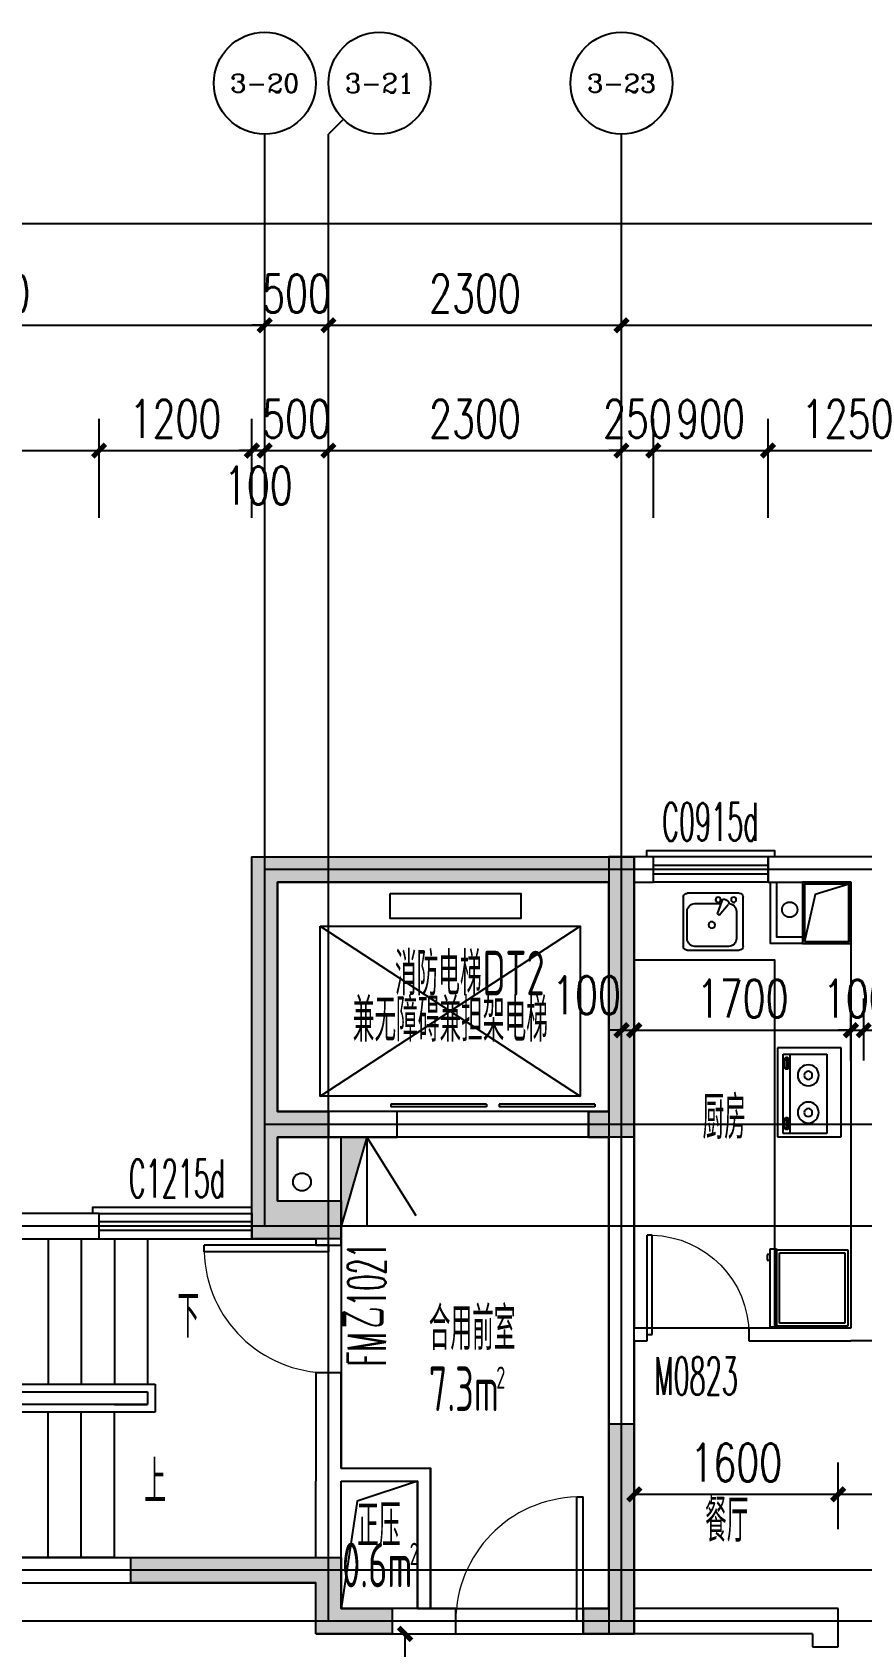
# Model space of a CAD drawing. Extents: x -59851 to 653804, y -249523 to 437614.
# Drawn here: x -10238 to -3729, y 23006 to 35677 of the extents above; entities that cross this region are included whole.
import ezdxf
from ezdxf.enums import TextEntityAlignment as Align

# ---------------------------------------------------------------- set-up
doc = ezdxf.new("R2010")
doc.units = 0
doc.header["$LTSCALE"] = 1000
doc.header["$MEASUREMENT"] = 0
doc.linetypes.add('CONTINOUS', pattern=[0])
doc.linetypes.add('PS', pattern=[3200, 1500, -200, 1500])
for name, color, linetype in [('-消防立管', 1, 'Continuous'), ('A-EVTR', 5, 'Continuous'), ('A-Lvtry（卫生间）', 5, 'Continuous'), ('A-Lvtry（厨房）', 5, 'CONTINOUS'), ('A-洞口', 105, 'Continuous'), ('A-烟气道', 105, 'Continuous'), ('A-第三道尺寸线', 105, 'Continuous'), ('A-线脚看线', 9, 'Continuous'), ('AXIS', 3, 'Continuous'), ('AXIS_TEXT', 7, 'Continuous'), ('DIM_SYMB', 3, 'Continuous'), ('DOOR_FIRE', 4, 'Continuous'), ('DOOR_FIRE_TEXT', 7, 'Continuous'), ('DOTE', 16, 'Continuous'), ('PS', 6, 'PS'), ('PUB_HATCH', 8, 'Continuous'), ('PUB_TEXT', 7, 'Continuous'), ('STAIR', 5, 'Continuous'), ('WALL', 2, 'Continuous'), ('WINDOW', 4, 'Continuous'), ('WINDOW_TEXT', 7, 'Continuous'), ('剪力墙', 6, 'Continuous')]:
    doc.layers.add(name, color=color, linetype=linetype)
doc.layers.add('A-area(算全面积)', color=21, linetype='Continuous', plot=False)
doc.styles.add('_TCH_AXIS', font='COMPLEX', dxfattribs={"bigfont": 'GBCBIG'})
doc.styles.add('_TCH_DIM', font='SIMPLEX.shx', dxfattribs={"width": 0.7, "bigfont": 'GBCBIG.shx'})
doc.styles.add('_TCH_DIM_T3', font='SIMPLEX.shx', dxfattribs={"width": 0.705882, "bigfont": 'GBCBIG.shx'})
doc.styles.add('_TCH_WINDOW', font='SIMPLEX.shx', dxfattribs={"width": 0.7, "height": 3.5, "bigfont": 'GBCBIG.shx'})
doc.styles.add('COMPLEX', font='COMPLEX')
doc.styles.get("Standard").update_dxf_attribs({"font": 'gbenor.shx', "width": 0.7, "bigfont": 'gbcbig.shx'})
doc.dimstyles.new('_TCH_ARCH&&100', dxfattribs={"dimtxt": 297.5, "dimasz": 100, "dimexe": 250, "dimexo": 300, "dimgap": 100, "dimtad": 1, "dimdec": 0, "dimzin": 0, "dimdsep": 46, "dimtxsty": '_TCH_DIM_T3', "dimblk": 'ARCHTICK', "dimcen": 0.09, "dimclrt": 7, "dimazin": 2, "dimtfac": 1, "dimtdec": 0, "dimtix": 1, "dimtmove": 2, "dimatfit": 3, "dimfxl": 0, "dimtolj": 1, "dimtzin": 0, "dimarcsym": 0})

# ---------------------------------------------------------------- blocks, each defined once
blk = doc.blocks.new('jgjlq030328')
at = {"layer": 'PUB_HATCH'}
for points in [[(-254335, 25312), (-254835, 25312), (-254835, 28312), (-251835, 28312), (-251835, 26112), (-252195, 26112), (-252195, 26312), (-252035, 26312), (-252035, 28112), (-254635, 28112), (-254635, 26312), (-254235, 26312), (-254235, 26112), (-254635, 26112), (-254635, 25612), (-254135, 25612), (-254135, 25312)], [(-251835, 23862), (-251835, 22212), (-252235, 22212), (-252235, 22412), (-252035, 22412), (-252035, 23862)], [(-254335, 22212), (-254335, 22612), (-255785, 22612), (-255785, 22812), (-254135, 22812), (-254135, 22412), (-253735, 22412), (-253735, 22212)]]:
    blk.add_hatch(color=256, dxfattribs=at).paths.add_polyline_path(points)
at = {"layer": '剪力墙'}
for points in [[(-254335, 25312), (-254335, 25312), (-254835, 25312), (-254835, 28312), (-251835, 28312), (-251835, 26112), (-252195, 26112), (-252195, 26312), (-252035, 26312), (-252035, 28112), (-254635, 28112), (-254635, 26312), (-254235, 26312), (-254235, 26112), (-254635, 26112), (-254635, 25612), (-254135, 25612), (-254135, 25312), (-254135, 25312)], [(-251835, 23862), (-251835, 22212), (-252235, 22212), (-252235, 22412), (-252035, 22412), (-252035, 23862)], [(-254335, 22212), (-254335, 22612), (-255785, 22612), (-255785, 22812), (-254135, 22812), (-254135, 22412), (-253735, 22412), (-253735, 22212)]]:
    blk.add_lwpolyline(points, close=True, dxfattribs=at)
blk = doc.blocks.new('zhouxianssceng0329')
at = {"layer": 'DOTE'}
for p, q in [((-8414, 151898), (-8414, 156469)), ((-7914, 148798), (-7914, 156469)), ((-5614, 148798), (-5614, 156469)), ((5501, 154698), (-8414, 154698)), ((5501, 152698), (-8414, 152698)), ((5501, 151898), (-20014, 151898)), ((5501, 149198), (-22014, 149198)), ((5501, 148798), (-44989, 148798))]:
    blk.add_line(p, q, dxfattribs=at)
blk = doc.blocks.new('zt1')
at = {"layer": 'A-Lvtry（卫生间）', "linetype": 'Continuous'}
for p, q in [((-700, 0), (0, 0)), ((-700, -500), (-700, 0)), ((0, 0), (0, -500)), ((0, -500), (-700, -500))]:
    blk.add_line(p, q, dxfattribs=at)
at = {"layer": 'A-Lvtry（卫生间）'}
for p, q in [((-673, -113), (-673, -456)), ((-51, -113), (-673, -113)), ((-51, -456), (-51, -113)), ((-673, -400), (-51, -400)), ((-673, -456), (-51, -456)), ((-641, -422), (-641, -434)), ((-566, -432), (-630, -432)), ((-630, -432), (-630, -448)), ((-630, -448), (-566, -448)), ((-566, -448), (-566, -432)), ((-549, -423), (-549, -434)), ((-168, -422), (-168, -434)), ((-157, -432), (-157, -448)), ((-93, -432), (-157, -432)), ((-157, -448), (-93, -448)), ((-93, -448), (-93, -432)), ((-76, -423), (-76, -434))]:
    blk.add_line(p, q, dxfattribs=at)
for points in [[(-549, -423, 0.259034), (-551, -420, 0.076276), (-563, -415, 0.036515), (-576, -412, 0.026615), (-595, -411, 0.026615), (-614, -412, 0.036515), (-627, -415, 0.076276), (-639, -420, 0.259034), (-641, -423, 0.078462), (-641, -424, 0.056762)], [(-549, -434, 0.259034), (-551, -430, 0.076276), (-563, -425, 0.036515), (-576, -423, 0.026615), (-595, -422, 0.026615), (-614, -423, 0.036515), (-627, -425, 0.076276), (-639, -430, 0.259034), (-641, -434, 0.259034), (-639, -437, 0.056762), (-630, -441, 0.036515)], [(-566, -443, 0.008736), (-563, -442, 0.076276), (-551, -437, 0.259034), (-549, -434, 0.259034)], [(-76, -423, 0.259034), (-78, -420, 0.076276), (-90, -415, 0.036515), (-103, -412, 0.026615), (-122, -411, 0.026615), (-141, -412, 0.036515), (-154, -415, 0.076276), (-166, -420, 0.259034), (-168, -423, 0.078462), (-168, -424, 0.056762)], [(-76, -434, 0.259034), (-78, -430, 0.076276), (-90, -425, 0.036515), (-103, -423, 0.026615), (-122, -422, 0.026615), (-141, -423, 0.036515), (-154, -425, 0.076276), (-166, -430, 0.259034), (-168, -434, 0.259034), (-166, -437, 0.056762), (-157, -441, 0.036515)], [(-93, -443, 0.008736), (-90, -442, 0.076276), (-78, -437, 0.259034), (-76, -434, 0.259034)]]:
    blk.add_lwpolyline(points, format="xyb", dxfattribs=at)
at = {"layer": 'A-Lvtry（卫生间）', "linetype": 'Continuous'}
for centre, radius in [((-508, -259), 82.5), ((-508, -259), 31.6), ((-216, -259), 82.5), ((-216, -259), 31.6)]:
    blk.add_circle(centre, radius, dxfattribs=at)
at = {"layer": 'A-Lvtry（卫生间）', "width": 0.8, "flags": 9}
for tag in ['YSIZE', 'XSIZE']:
    blk.add_attdef(tag, (-350, 0), '', height=0.5, dxfattribs=at)
blk = doc.blocks.new('t4')
at = {"layer": 'A-Lvtry（卫生间）'}
for p, q in [((3876515, 2551820), (3876515, 2552229)), ((3876545, 2552260), (3876931, 2552260)), ((3876962, 2552229), (3876962, 2551820)), ((3876545, 2552145), (3876545, 2551880)), ((3876820, 2552206), (3876606, 2552206)), ((3876790, 2552072), (3876875, 2552142)), ((3876914, 2552122), (3876906, 2552136)), ((3876800, 2552055), (3876790, 2552072)), ((3876903, 2552093), (3876800, 2552055)), ((3876881, 2551880), (3876881, 2552085)), ((3876931, 2551789), (3876545, 2551789)), ((3876606, 2551820), (3876820, 2551820))]:
    blk.add_line(p, q, dxfattribs=at)
for centre, major_axis, start_param, end_param in [((3876545, 2552229), (-21.6, 21.6), -0.785398, 0.785398), ((3876931, 2552229), (-21.6, 21.6), 3.926991, 5.497787), ((3876606, 2552145), (-43.1, 43.1), -0.785398, 0.785398), ((3876820, 2552145), (43.1, 43.1), 5.497787, 7.068583), ((3876888, 2552126), (14.4, 14.4), 6.021386, 7.757331), ((3876911, 2552185), (-14.4, 14.4), 4.712389, 10.995574), ((3876896, 2552112), (-14.4, 14.4), 2.714645, 4.45059), ((3876713, 2552013), (18, 18), 6.283185283897186, 12.56637059107677), ((3876911, 2552063), (14.4, 14.4), 6.283185283893945, 12.56637059107353), ((3876606, 2551880), (-43.1, 43.1), 0.785398, 2.356194), ((3876820, 2551880), (-43.1, 43.1), 2.356194, 3.926991), ((3876545, 2551820), (21.6, 21.6), 2.356194, 3.926991), ((3876931, 2551820), (-21.6, 21.6), 2.356194, 3.926991)]:
    blk.add_ellipse(centre, major_axis=major_axis, ratio=1, start_param=start_param, end_param=end_param, dxfattribs=at)
blk = doc.blocks.new('BX1')
at = {"layer": 'A-Lvtry（卫生间）'}
for p, q in [((-560, 8), (-608, 8)), ((-608, 8), (-608, -608)), ((-560, -608), (-560, 8)), ((0, 0), (-560, 0)), ((0, -600), (0, 0)), ((-560, 0), (-560, -600)), ((-24, -24), (-536, -24)), ((-536, -24), (-536, -576)), ((-24, -576), (-24, -24)), ((-631, -564), (-631, -520)), ((-631, -520), (-608, -520)), ((-608, -564), (-631, -564)), ((-608, -520), (-608, -564)), ((-608, -608), (-560, -608)), ((-560, -600), (0, -600)), ((-536, -576), (-24, -576))]:
    blk.add_line(p, q, dxfattribs=at)
blk = doc.blocks.new('$DorLib2D$00000001')
for p, q in [((0.45, 0.975), (0.5, 0.975)), ((0.45, 0), (0.45, 0.975)), ((0.5, 0), (0.5, 0.975)), ((0.5, 0), (0.45, 0))]:
    blk.add_line(p, q)
at = {"lineweight": 13}
blk.add_arc((0.475, 0), 0.975, 91.4693, 180, dxfattribs=at)
blk = doc.blocks.new('$TCHSYS$WIN2D')
for p, q in [((-0.5, 0.5), (0.5, 0.5)), ((-0.5, 0.5), (-0.5, -0.5)), ((0.5, 0.5), (0.5, -0.5)), ((0.5, 0.167), (-0.5, 0.167)), ((0.5, -0.167), (-0.5, -0.167)), ((-0.5, -0.5), (0.5, -0.5))]:
    blk.add_line(p, q)
blk = doc.blocks.new('_ArchTick')
at = {"color": 0, "linetype": 'ByBlock', "const_width": 0.4}
blk.add_lwpolyline([(-0.5, -0.5), (0.5, 0.5)], dxfattribs=at)
blk = doc.blocks.new('*D818')
at = {"layer": 'A-第三道尺寸线', "color": 0, "lineweight": -2, "transparency": 16777216}
for p, q in [((5766, 182312), (5766, 182800)), ((7366, 182312), (7366, 182800)), ((5766, 182550), (7366, 182550))]:
    blk.add_line(p, q, dxfattribs=at)
at = {"layer": 'Defpoints', "color": 0, "transparency": 16777216}
for p in [(7366, 182550), (5766, 182012), (7366, 182012)]:
    blk.add_point(p, dxfattribs=at)
at = {"layer": 'A-第三道尺寸线', "color": 0, "lineweight": -2, "transparency": 16777216, "xscale": 100, "yscale": 100, "zscale": 100, "rotation": 180}
blk.add_blockref('_ArchTick', (5766, 182550), dxfattribs=at)
at = {"layer": 'A-第三道尺寸线', "color": 0, "lineweight": -2, "transparency": 16777216, "xscale": 100, "yscale": 100, "zscale": 100}
blk.add_blockref('_ArchTick', (7366, 182550), dxfattribs=at)
at = {"layer": 'A-第三道尺寸线', "color": 7, "transparency": 16777216, "insert": (6566, 182798), "char_height": 297.5, "attachment_point": 5, "style": '_TCH_DIM_T3'}
blk.add_mtext('\\A1;1600', dxfattribs=at)
blk = doc.blocks.new('*D819')
at = {"layer": 'A-第三道尺寸线', "color": 0, "lineweight": -2, "transparency": 16777216}
for p, q in [((5666, 182312), (5666, 182800)), ((5766, 182312), (5766, 182800)), ((5666, 182550), (5566, 182550)), ((5666, 182550), (5766, 182550)), ((5766, 182550), (5866, 182550))]:
    blk.add_line(p, q, dxfattribs=at)
at = {"layer": 'Defpoints', "color": 0, "transparency": 16777216}
for p in [(5766, 182550), (5666, 182012), (5766, 182012)]:
    blk.add_point(p, dxfattribs=at)
at = {"layer": 'A-第三道尺寸线', "color": 0, "lineweight": -2, "transparency": 16777216, "xscale": 100, "yscale": 100, "zscale": 100}
blk.add_blockref('_ArchTick', (5666, 182550), dxfattribs=at)
at = {"layer": 'A-第三道尺寸线', "color": 0, "lineweight": -2, "transparency": 16777216, "xscale": 100, "yscale": 100, "zscale": 100, "rotation": 180}
blk.add_blockref('_ArchTick', (5766, 182550), dxfattribs=at)
at = {"layer": 'A-第三道尺寸线', "color": 7, "transparency": 16777216, "insert": (5716, 182798), "char_height": 297.5, "attachment_point": 5, "style": '_TCH_DIM_T3'}
blk.add_mtext('\\A1;100', dxfattribs=at)
blk = doc.blocks.new('*D820')
at = {"layer": 'A-第三道尺寸线', "color": 0, "lineweight": -2, "transparency": 16777216}
for p, q in [((3966, 182312), (3966, 182800)), ((5666, 182312), (5666, 182800)), ((3966, 182550), (5666, 182550))]:
    blk.add_line(p, q, dxfattribs=at)
at = {"layer": 'Defpoints', "color": 0, "transparency": 16777216}
for p in [(5666, 182550), (3966, 182012), (5666, 182012)]:
    blk.add_point(p, dxfattribs=at)
at = {"layer": 'A-第三道尺寸线', "color": 0, "lineweight": -2, "transparency": 16777216, "xscale": 100, "yscale": 100, "zscale": 100, "rotation": 180}
blk.add_blockref('_ArchTick', (3966, 182550), dxfattribs=at)
at = {"layer": 'A-第三道尺寸线', "color": 0, "lineweight": -2, "transparency": 16777216, "xscale": 100, "yscale": 100, "zscale": 100}
blk.add_blockref('_ArchTick', (5666, 182550), dxfattribs=at)
at = {"layer": 'A-第三道尺寸线', "color": 7, "transparency": 16777216, "insert": (4816, 182798), "char_height": 297.5, "attachment_point": 5, "style": '_TCH_DIM_T3'}
blk.add_mtext('\\A1;1700', dxfattribs=at)
blk = doc.blocks.new('*D821')
at = {"layer": 'A-第三道尺寸线', "color": 0, "lineweight": -2, "transparency": 16777216}
for p, q in [((3866, 182312), (3866, 182800)), ((3966, 182312), (3966, 182800)), ((3866, 182550), (3766, 182550)), ((3866, 182550), (3966, 182550)), ((3966, 182550), (4066, 182550))]:
    blk.add_line(p, q, dxfattribs=at)
at = {"layer": 'Defpoints', "color": 0, "transparency": 16777216}
for p in [(3966, 182550), (3866, 182012), (3966, 182012)]:
    blk.add_point(p, dxfattribs=at)
at = {"layer": 'A-第三道尺寸线', "color": 0, "lineweight": -2, "transparency": 16777216, "xscale": 100, "yscale": 100, "zscale": 100}
blk.add_blockref('_ArchTick', (3866, 182550), dxfattribs=at)
at = {"layer": 'A-第三道尺寸线', "color": 0, "lineweight": -2, "transparency": 16777216, "xscale": 100, "yscale": 100, "zscale": 100, "rotation": 180}
blk.add_blockref('_ArchTick', (3966, 182550), dxfattribs=at)
at = {"layer": 'A-第三道尺寸线', "color": 7, "transparency": 16777216, "insert": (3591, 182825), "char_height": 297.5, "attachment_point": 5, "style": '_TCH_DIM_T3'}
blk.add_mtext('\\A1;100', dxfattribs=at)
blk = doc.blocks.new('*D825')
at = {"layer": 'A-第三道尺寸线', "color": 0, "lineweight": -2, "transparency": 16777216}
for p, q in [((3966, 178634), (3966, 179158)), ((5566, 178634), (5566, 179158)), ((3966, 178908), (5566, 178908))]:
    blk.add_line(p, q, dxfattribs=at)
at = {"layer": 'Defpoints', "color": 0, "transparency": 16777216}
for p in [(5566, 178908), (3966, 178334), (5566, 178334)]:
    blk.add_point(p, dxfattribs=at)
at = {"layer": 'A-第三道尺寸线', "color": 0, "lineweight": -2, "transparency": 16777216, "xscale": 100, "yscale": 100, "zscale": 100, "rotation": 180}
blk.add_blockref('_ArchTick', (3966, 178908), dxfattribs=at)
at = {"layer": 'A-第三道尺寸线', "color": 0, "lineweight": -2, "transparency": 16777216, "xscale": 100, "yscale": 100, "zscale": 100}
blk.add_blockref('_ArchTick', (5566, 178908), dxfattribs=at)
at = {"layer": 'A-第三道尺寸线', "color": 7, "transparency": 16777216, "insert": (4766, 179157), "char_height": 297.5, "attachment_point": 5, "style": '_TCH_DIM_T3'}
blk.add_mtext('\\A1;1600', dxfattribs=at)
blk = doc.blocks.new('*D826')
at = {"layer": 'A-第三道尺寸线', "color": 0, "lineweight": -2, "transparency": 16777216}
for p, q in [((5566, 178634), (5566, 179158)), ((10866, 178634), (10866, 179158)), ((5566, 178908), (10866, 178908))]:
    blk.add_line(p, q, dxfattribs=at)
at = {"layer": 'Defpoints', "color": 0, "transparency": 16777216}
for p in [(10866, 178908), (5566, 178334), (10866, 178334)]:
    blk.add_point(p, dxfattribs=at)
at = {"layer": 'A-第三道尺寸线', "color": 0, "lineweight": -2, "transparency": 16777216, "xscale": 100, "yscale": 100, "zscale": 100, "rotation": 180}
blk.add_blockref('_ArchTick', (5566, 178908), dxfattribs=at)
at = {"layer": 'A-第三道尺寸线', "color": 0, "lineweight": -2, "transparency": 16777216, "xscale": 100, "yscale": 100, "zscale": 100}
blk.add_blockref('_ArchTick', (10866, 178908), dxfattribs=at)
at = {"layer": 'A-第三道尺寸线', "color": 7, "transparency": 16777216, "insert": (8216, 179157), "char_height": 297.5, "attachment_point": 5, "style": '_TCH_DIM_T3'}
blk.add_mtext('\\A1;5300', dxfattribs=at)
blk = doc.blocks.new('ssxianjiao0329')
at = {"layer": 'A-线脚看线'}
for points in [[(-5414, 154798), (-5414, 154848), (-4414, 154848), (-4414, 154798)], [(-9764, 151998), (-9764, 152048), (-8514, 152048)]]:
    blk.add_lwpolyline(points, dxfattribs=at)
blk = doc.blocks.new('$DORLIB2D$00000127')
at = {"color": 0}
for points in [[(-0.5333, 0.7949), (-0.5333, 0.6904)], [(-0.0333, 0.7949), (-0.5333, 0.7949)], [(-0.0333, 0.7949), (-0.0333, 0.6904)], [(0.5333, 0.7949), (0.0333, 0.7949)], [(0.0333, 0.7949), (0.0333, 0.6904)], [(0.5333, 0.7949), (0.5333, 0.6904)], [(-0.0333, 0.6904), (-0.5333, 0.6904)], [(0.5333, 0.6904), (0.0333, 0.6904)], [(0.5, 0.5), (-0.5, 0.5)]]:
    blk.add_lwpolyline(points, dxfattribs=at)
blk = doc.blocks.new('hhhhxintongqutong0329')
at = {"layer": 'A-area(算全面积)'}
for points in [[(-8314, 25883), (-8314, 25383), (-7814, 25383), (-7814, 23283), (-7114, 23283), (-7114, 22183), (-5714, 22183), (-5714, 25883)], [(-7814, 23183), (-7214, 23183), (-7214, 22183), (-7814, 22183)]]:
    blk.add_lwpolyline(points, close=True, dxfattribs=at)
at = {"layer": 'A-EVTR'}
for points in [[(-7430, 27795), (-6405, 27795), (-6405, 27599), (-7430, 27599)], [(-7978, 27537), (-5937, 27537), (-5937, 26203), (-7978, 26203)]]:
    blk.add_lwpolyline(points, close=True, dxfattribs=at)
for points in [[(-7978, 26203), (-5937, 27537)], [(-7978, 27537), (-5937, 26203)]]:
    blk.add_lwpolyline(points, dxfattribs=at)
at = {"layer": 'A-洞口'}
blk.add_lwpolyline([(-7214, 23183), (-7689, 23024), (-7814, 22183)], dxfattribs=at)
at = {"layer": 'DIM_SYMB'}
for points in [[(-9204, 24483, 0, 0, 0), (-12064, 24483, 0, 0, 0), (-12064, 23183, 0, 0, 0), (-11194, 23183, 80, 0, 0), (-10894, 23183, 0, 0, 0)], [(-9464, 23183, 0, 0, 0), (-10334, 23183, 80, 0, 0), (-10634, 23183, 0, 0, 0)]]:
    blk.add_lwpolyline(points, format="xyseb", dxfattribs=at)
at = {"layer": 'DOOR_FIRE'}
blk.add_line((-6914, 21983), (-5914, 21983), dxfattribs=at)
at = {"layer": 'STAIR'}
for p, q in [((-11414, 25083), (-9334, 25083)), ((-10114, 25083), (-10114, 23943)), ((-9854, 25083), (-9854, 23943)), ((-9594, 25083), (-9594, 23943)), ((-9334, 25083), (-9334, 23943)), ((-11474, 23943), (-9274, 23943)), ((-11414, 23883), (-9334, 23883)), ((-11414, 23883), (-9334, 23883)), ((-9334, 23883), (-9334, 23783)), ((-9274, 23943), (-9274, 23723)), ((-9594, 23783), (-11052, 23783)), ((-9334, 23783), (-11052, 23783)), ((-9274, 23723), (-11018, 23723)), ((-10114, 22583), (-10114, 23723)), ((-9854, 22583), (-9854, 23723)), ((-9594, 23783), (-9334, 23783)), ((-9594, 22583), (-9594, 23723)), ((-9594, 22583), (-10360, 22583))]:
    blk.add_line(p, q, dxfattribs=at)
at = {"layer": 'WALL'}
for p, q in [((-8514, 28083), (-5514, 28083)), ((-8514, 25983), (-8514, 28083)), ((-5514, 25983), (-5514, 28083)), ((-8314, 27883), (-5714, 27883)), ((-8314, 26083), (-8314, 27883)), ((-5714, 26083), (-5714, 27883)), ((-8514, 25283), (-8514, 25983)), ((-7374, 26083), (-8314, 26083)), ((-7374, 25883), (-7374, 26083)), ((-5714, 26083), (-5874, 26083)), ((-5874, 26083), (-5874, 25883)), ((-5514, 21983), (-5514, 25983)), ((-8314, 25883), (-7374, 25883)), ((-8314, 25383), (-8314, 25883)), ((-5874, 25883), (-5714, 25883)), ((-5714, 22183), (-5714, 25883)), ((-8314, 25383), (-7814, 25383)), ((-7814, 25033), (-7814, 25383)), ((-9714, 25283), (-12814, 25283)), ((-9714, 25083), (-9714, 25283)), ((-8514, 25283), (-8514, 25083)), ((-12714, 25083), (-9714, 25083)), ((-8514, 25083), (-8414, 25083)), ((-8414, 25083), (-8014, 25083)), ((-8014, 25083), (-8014, 25033)), ((-8014, 25033), (-7814, 25033)), ((-7814, 24033), (-8014, 24033)), ((-8014, 24033), (-8014, 23183)), ((-7814, 23283), (-7814, 24033)), ((-7814, 23283), (-7114, 23283)), ((-7114, 22183), (-7114, 23283)), ((-8014, 22583), (-8014, 23183)), ((-7814, 22483), (-7814, 23183)), ((-7814, 23183), (-7214, 23183)), ((-7214, 22183), (-7214, 23183)), ((-12714, 22583), (-8014, 22583)), ((-7814, 22183), (-7814, 22483)), ((-12814, 22383), (-8014, 22383)), ((-8014, 21983), (-8014, 22383)), ((-6914, 22183), (-7814, 22183)), ((-7214, 22183), (-7114, 22183)), ((-6914, 21983), (-6914, 22183)), ((-5714, 22183), (-5914, 22183)), ((-5914, 22183), (-5914, 21983)), ((-8014, 21983), (-6914, 21983)), ((-5914, 21983), (-5514, 21983))]:
    blk.add_line(p, q, dxfattribs=at)
at = {"layer": 'DOOR_FIRE', "xscale": 1000, "yscale": 1000, "zscale": 200, "rotation": 90}
blk.add_blockref('$DorLib2D$00000001', (-7914, 24533), dxfattribs=at)
at = {"layer": 'DOOR_FIRE', "xscale": 1000, "yscale": 1000, "zscale": 200}
blk.add_blockref('$DorLib2D$00000001', (-6414, 22083), dxfattribs=at)
at = {"layer": 'WINDOW', "xscale": 1500, "yscale": 200, "zscale": 1500}
blk.add_blockref('$DORLIB2D$00000127', (-6624, 25983), dxfattribs=at)
at = {"layer": 'WINDOW'}
ref = blk.add_blockref('$TCHSYS$WIN2D', (-9114, 25183), dxfattribs=dict(at, xscale=-1200, yscale=200, zscale=1200, rotation=180))
ref.add_attrib('A', 'C1215d', (-9481, 25409), dxfattribs={"layer": 'WINDOW_TEXT', "height": 297.5, "style": '_TCH_WINDOW', "width": 0.494118})
at = {"layer": 'DOOR_FIRE_TEXT', "style": '_TCH_WINDOW'}
for s, height, width, p in [('1021', 297.5, 0.494118, (-7464, 24552)), ('乙', 338, 0.7, (-7464, 24380)), ('FM', 297.5, 0.494118, (-7464, 24086))]:
    blk.add_text(s, height=height, rotation=90, dxfattribs=dict(at, width=width)).set_placement(p)
at = {"layer": 'PUB_TEXT', "width": 0.7}
for s, height, p in [('消防电梯', 337.6, (-7392, 26995)), ('DT2', 350, (-6704, 26995)), ('兼无障碍兼担架电梯', 337.6, (-7723, 26632)), ('合用前室', 337.6, (-7127, 24211)), ('7.3m', 350, (-7127, 23732)), ('2', 175, (-6597, 23907)), ('正压', 337.6, (-7688, 22663)), ('0.6m', 350, (-7807, 22349)), ('2', 175, (-7276, 22524))]:
    blk.add_text(s, height=height, dxfattribs=at).set_placement(p)
at = {"layer": 'PUB_TEXT', "style": '_TCH_DIM', "width": 0.7}
for s, p in [('下', (-9099, 24308)), ('上', (-9359, 23008))]:
    blk.add_text(s, height=338, dxfattribs=at).set_placement(p)
blk = doc.blocks.new('XHS1')
at = {"layer": '-消防立管'}
blk.add_hatch(color=253, dxfattribs=at).paths.add_polyline_path([(918395, -437307), (918595, -438007), (918595, -437307)])
for p, q in [((918395, -437307), (918595, -438007)), ((918395, -437307), (918395, -438007)), ((918395, -437307), (918595, -437307)), ((918595, -438007), (918595, -437307)), ((918395, -438007), (918595, -438007))]:
    blk.add_line(p, q, dxfattribs=at)
at = {"ltscale": 0.5}
blk.add_line((918395, -437307), (918009, -437922), dxfattribs=at)
blk = doc.blocks.new('2cengxiaohoushuan0429')
at = {"layer": '-消防立管'}
blk.add_circle((98120, 138314), 70, dxfattribs=at)
at = {"layer": '-消防立管', "xscale": -1}
blk.add_blockref('XHS1', (1017023, 575973), dxfattribs=at)
blk = doc.blocks.new('*D2477')
at = {"layer": 'A-第三道尺寸线', "color": 0, "lineweight": -2, "transparency": 16777216}
for p, q in [((-15714, 31867), (-15714, 32644)), ((-9714, 31867), (-9714, 32644)), ((-15714, 32394), (-9714, 32394))]:
    blk.add_line(p, q, dxfattribs=at)
at = {"layer": 'Defpoints', "color": 0, "transparency": 16777216}
for p in [(-9714, 32394), (-15714, 31567), (-9714, 31567)]:
    blk.add_point(p, dxfattribs=at)
at = {"layer": 'A-第三道尺寸线', "color": 0, "lineweight": -2, "transparency": 16777216, "xscale": 100, "yscale": 100, "zscale": 100, "rotation": 180}
blk.add_blockref('_ArchTick', (-15714, 32394), dxfattribs=at)
at = {"layer": 'A-第三道尺寸线', "color": 0, "lineweight": -2, "transparency": 16777216, "xscale": 100, "yscale": 100, "zscale": 100}
blk.add_blockref('_ArchTick', (-9714, 32394), dxfattribs=at)
at = {"layer": 'A-第三道尺寸线', "color": 7, "transparency": 16777216, "insert": (-12714, 32643), "char_height": 297.5, "attachment_point": 5, "style": '_TCH_DIM_T3'}
blk.add_mtext('\\A1;6000', dxfattribs=at)
blk = doc.blocks.new('*D2478')
at = {"layer": 'A-第三道尺寸线', "color": 0, "lineweight": -2, "transparency": 16777216}
for p, q in [((-9714, 31867), (-9714, 32644)), ((-8514, 31867), (-8514, 32644)), ((-9714, 32394), (-8514, 32394))]:
    blk.add_line(p, q, dxfattribs=at)
at = {"layer": 'Defpoints', "color": 0, "transparency": 16777216}
for p in [(-8514, 32394), (-9714, 31567), (-8514, 31567)]:
    blk.add_point(p, dxfattribs=at)
at = {"layer": 'A-第三道尺寸线', "color": 0, "lineweight": -2, "transparency": 16777216, "xscale": 100, "yscale": 100, "zscale": 100, "rotation": 180}
blk.add_blockref('_ArchTick', (-9714, 32394), dxfattribs=at)
at = {"layer": 'A-第三道尺寸线', "color": 0, "lineweight": -2, "transparency": 16777216, "xscale": 100, "yscale": 100, "zscale": 100}
blk.add_blockref('_ArchTick', (-8514, 32394), dxfattribs=at)
at = {"layer": 'A-第三道尺寸线', "color": 7, "transparency": 16777216, "insert": (-9114, 32643), "char_height": 297.5, "attachment_point": 5, "style": '_TCH_DIM_T3'}
blk.add_mtext('\\A1;1200', dxfattribs=at)
blk = doc.blocks.new('*D2479')
at = {"layer": 'A-第三道尺寸线', "color": 0, "lineweight": -2, "transparency": 16777216}
for p, q in [((-8514, 31867), (-8514, 32644)), ((-8414, 31867), (-8414, 32644)), ((-8514, 32394), (-8614, 32394)), ((-8514, 32394), (-8414, 32394)), ((-8414, 32394), (-8314, 32394))]:
    blk.add_line(p, q, dxfattribs=at)
at = {"layer": 'Defpoints', "color": 0, "transparency": 16777216}
for p in [(-8414, 32394), (-8514, 31567), (-8414, 31567)]:
    blk.add_point(p, dxfattribs=at)
at = {"layer": 'A-第三道尺寸线', "color": 0, "lineweight": -2, "transparency": 16777216, "xscale": 100, "yscale": 100, "zscale": 100}
blk.add_blockref('_ArchTick', (-8514, 32394), dxfattribs=at)
at = {"layer": 'A-第三道尺寸线', "color": 0, "lineweight": -2, "transparency": 16777216, "xscale": 100, "yscale": 100, "zscale": 100, "rotation": 180}
blk.add_blockref('_ArchTick', (-8414, 32394), dxfattribs=at)
at = {"layer": 'A-第三道尺寸线', "color": 7, "transparency": 16777216, "insert": (-8464, 32119), "char_height": 297.5, "attachment_point": 5, "style": '_TCH_DIM_T3'}
blk.add_mtext('\\A1;100', dxfattribs=at)
blk = doc.blocks.new('*D2480')
at = {"layer": 'A-第三道尺寸线', "color": 0, "lineweight": -2, "transparency": 16777216}
for p, q in [((-8414, 31867), (-8414, 32644)), ((-7914, 31867), (-7914, 32644)), ((-8414, 32394), (-8514, 32394)), ((-8414, 32394), (-7914, 32394)), ((-7914, 32394), (-7814, 32394))]:
    blk.add_line(p, q, dxfattribs=at)
at = {"layer": 'Defpoints', "color": 0, "transparency": 16777216}
for p in [(-7914, 32394), (-8414, 31567), (-7914, 31567)]:
    blk.add_point(p, dxfattribs=at)
at = {"layer": 'A-第三道尺寸线', "color": 0, "lineweight": -2, "transparency": 16777216, "xscale": 100, "yscale": 100, "zscale": 100}
blk.add_blockref('_ArchTick', (-8414, 32394), dxfattribs=at)
at = {"layer": 'A-第三道尺寸线', "color": 0, "lineweight": -2, "transparency": 16777216, "xscale": 100, "yscale": 100, "zscale": 100, "rotation": 180}
blk.add_blockref('_ArchTick', (-7914, 32394), dxfattribs=at)
at = {"layer": 'A-第三道尺寸线', "color": 7, "transparency": 16777216, "insert": (-8164, 32643), "char_height": 297.5, "attachment_point": 5, "style": '_TCH_DIM_T3'}
blk.add_mtext('\\A1;500', dxfattribs=at)
blk = doc.blocks.new('*D2481')
at = {"layer": 'A-第三道尺寸线', "color": 0, "lineweight": -2, "transparency": 16777216}
for p, q in [((-7914, 31867), (-7914, 32644)), ((-5614, 31867), (-5614, 32644)), ((-7914, 32394), (-5614, 32394))]:
    blk.add_line(p, q, dxfattribs=at)
at = {"layer": 'Defpoints', "color": 0, "transparency": 16777216}
for p in [(-5614, 32394), (-7914, 31567), (-5614, 31567)]:
    blk.add_point(p, dxfattribs=at)
at = {"layer": 'A-第三道尺寸线', "color": 0, "lineweight": -2, "transparency": 16777216, "xscale": 100, "yscale": 100, "zscale": 100, "rotation": 180}
blk.add_blockref('_ArchTick', (-7914, 32394), dxfattribs=at)
at = {"layer": 'A-第三道尺寸线', "color": 0, "lineweight": -2, "transparency": 16777216, "xscale": 100, "yscale": 100, "zscale": 100}
blk.add_blockref('_ArchTick', (-5614, 32394), dxfattribs=at)
at = {"layer": 'A-第三道尺寸线', "color": 7, "transparency": 16777216, "insert": (-6764, 32643), "char_height": 297.5, "attachment_point": 5, "style": '_TCH_DIM_T3'}
blk.add_mtext('\\A1;2300', dxfattribs=at)
blk = doc.blocks.new('*D2482')
at = {"layer": 'A-第三道尺寸线', "color": 0, "lineweight": -2, "transparency": 16777216}
for p, q in [((-5614, 31867), (-5614, 32644)), ((-5364, 31867), (-5364, 32644)), ((-5614, 32394), (-5714, 32394)), ((-5614, 32394), (-5364, 32394)), ((-5364, 32394), (-5264, 32394))]:
    blk.add_line(p, q, dxfattribs=at)
at = {"layer": 'Defpoints', "color": 0, "transparency": 16777216}
for p in [(-5364, 32394), (-5614, 31567), (-5364, 31567)]:
    blk.add_point(p, dxfattribs=at)
at = {"layer": 'A-第三道尺寸线', "color": 0, "lineweight": -2, "transparency": 16777216, "xscale": 100, "yscale": 100, "zscale": 100}
blk.add_blockref('_ArchTick', (-5614, 32394), dxfattribs=at)
at = {"layer": 'A-第三道尺寸线', "color": 0, "lineweight": -2, "transparency": 16777216, "xscale": 100, "yscale": 100, "zscale": 100, "rotation": 180}
blk.add_blockref('_ArchTick', (-5364, 32394), dxfattribs=at)
at = {"layer": 'A-第三道尺寸线', "color": 7, "transparency": 16777216, "insert": (-5489, 32643), "char_height": 297.5, "attachment_point": 5, "style": '_TCH_DIM_T3'}
blk.add_mtext('\\A1;250', dxfattribs=at)
blk = doc.blocks.new('*D2483')
at = {"layer": 'A-第三道尺寸线', "color": 0, "lineweight": -2, "transparency": 16777216}
for p, q in [((-5364, 31867), (-5364, 32644)), ((-4464, 31867), (-4464, 32644)), ((-5364, 32394), (-4464, 32394))]:
    blk.add_line(p, q, dxfattribs=at)
at = {"layer": 'Defpoints', "color": 0, "transparency": 16777216}
for p in [(-4464, 32394), (-5364, 31567), (-4464, 31567)]:
    blk.add_point(p, dxfattribs=at)
at = {"layer": 'A-第三道尺寸线', "color": 0, "lineweight": -2, "transparency": 16777216, "xscale": 100, "yscale": 100, "zscale": 100, "rotation": 180}
blk.add_blockref('_ArchTick', (-5364, 32394), dxfattribs=at)
at = {"layer": 'A-第三道尺寸线', "color": 0, "lineweight": -2, "transparency": 16777216, "xscale": 100, "yscale": 100, "zscale": 100}
blk.add_blockref('_ArchTick', (-4464, 32394), dxfattribs=at)
at = {"layer": 'A-第三道尺寸线', "color": 7, "transparency": 16777216, "insert": (-4914, 32643), "char_height": 297.5, "attachment_point": 5, "style": '_TCH_DIM_T3'}
blk.add_mtext('\\A1;900', dxfattribs=at)
blk = doc.blocks.new('*D2484')
at = {"layer": 'A-第三道尺寸线', "color": 0, "lineweight": -2, "transparency": 16777216}
for p, q in [((-4464, 31867), (-4464, 32644)), ((-3214, 31867), (-3214, 32644)), ((-4464, 32394), (-3214, 32394))]:
    blk.add_line(p, q, dxfattribs=at)
at = {"layer": 'Defpoints', "color": 0, "transparency": 16777216}
for p in [(-3214, 32394), (-4464, 31567), (-3214, 31567)]:
    blk.add_point(p, dxfattribs=at)
at = {"layer": 'A-第三道尺寸线', "color": 0, "lineweight": -2, "transparency": 16777216, "xscale": 100, "yscale": 100, "zscale": 100, "rotation": 180}
blk.add_blockref('_ArchTick', (-4464, 32394), dxfattribs=at)
at = {"layer": 'A-第三道尺寸线', "color": 0, "lineweight": -2, "transparency": 16777216, "xscale": 100, "yscale": 100, "zscale": 100}
blk.add_blockref('_ArchTick', (-3214, 32394), dxfattribs=at)
at = {"layer": 'A-第三道尺寸线', "color": 7, "transparency": 16777216, "insert": (-3839, 32643), "char_height": 297.5, "attachment_point": 5, "style": '_TCH_DIM_T3'}
blk.add_mtext('\\A1;1250', dxfattribs=at)
blk = doc.blocks.new('*D3314')
at = {"layer": 'A-第三道尺寸线', "color": 0, "lineweight": -2, "transparency": 16777216}
for p, q in [((-7683, 23106), (-7062, 23106)), ((-7312, 21806), (-7312, 23106)), ((-7683, 21806), (-7062, 21806))]:
    blk.add_line(p, q, dxfattribs=at)
at = {"layer": 'Defpoints', "color": 0, "transparency": 16777216}
for p in [(-7983, 23106), (-7312, 23106), (-7983, 21806)]:
    blk.add_point(p, dxfattribs=at)
at = {"layer": 'A-第三道尺寸线', "color": 0, "lineweight": -2, "transparency": 16777216, "xscale": 100, "yscale": 100, "zscale": 100}
for p, rotation in [((-7312, 23106), 90), ((-7312, 21806), 270)]:
    blk.add_blockref('_ArchTick', p, dxfattribs=dict(at, rotation=rotation))
at = {"layer": 'A-第三道尺寸线', "color": 7, "transparency": 16777216, "insert": (-7561, 22456), "char_height": 297.5, "attachment_point": 5, "rotation": 90, "style": '_TCH_DIM_T3'}
blk.add_mtext('\\A1;1300', dxfattribs=at)
blk = doc.blocks.new('*D3369')
at = {"layer": 'AXIS', "color": 0, "lineweight": -2, "transparency": 16777216}
for p, q in [((-12814, 31177), (-12814, 33627)), ((-8414, 31177), (-8414, 33627)), ((-12814, 33377), (-8414, 33377))]:
    blk.add_line(p, q, dxfattribs=at)
at = {"layer": 'Defpoints', "color": 0, "transparency": 16777216}
for p in [(-8414, 33377), (-12814, 30877), (-8414, 30877)]:
    blk.add_point(p, dxfattribs=at)
at = {"layer": 'AXIS', "color": 0, "lineweight": -2, "transparency": 16777216, "xscale": 100, "yscale": 100, "zscale": 100, "rotation": 180}
blk.add_blockref('_ArchTick', (-12814, 33377), dxfattribs=at)
at = {"layer": 'AXIS', "color": 0, "lineweight": -2, "transparency": 16777216, "xscale": 100, "yscale": 100, "zscale": 100}
blk.add_blockref('_ArchTick', (-8414, 33377), dxfattribs=at)
at = {"layer": 'AXIS', "color": 7, "transparency": 16777216, "insert": (-10614, 33626), "char_height": 297.5, "attachment_point": 5, "style": '_TCH_DIM_T3'}
blk.add_mtext('\\A1;4400', dxfattribs=at)
blk = doc.blocks.new('*D3370')
at = {"layer": 'AXIS', "color": 0, "lineweight": -2, "transparency": 16777216}
for p, q in [((-8414, 31177), (-8414, 33627)), ((-7914, 31177), (-7914, 33627)), ((-8414, 33377), (-8514, 33377)), ((-8414, 33377), (-7914, 33377)), ((-7914, 33377), (-7814, 33377))]:
    blk.add_line(p, q, dxfattribs=at)
at = {"layer": 'Defpoints', "color": 0, "transparency": 16777216}
for p in [(-7914, 33377), (-8414, 30877), (-7914, 30877)]:
    blk.add_point(p, dxfattribs=at)
at = {"layer": 'AXIS', "color": 0, "lineweight": -2, "transparency": 16777216, "xscale": 100, "yscale": 100, "zscale": 100}
blk.add_blockref('_ArchTick', (-8414, 33377), dxfattribs=at)
at = {"layer": 'AXIS', "color": 0, "lineweight": -2, "transparency": 16777216, "xscale": 100, "yscale": 100, "zscale": 100, "rotation": 180}
blk.add_blockref('_ArchTick', (-7914, 33377), dxfattribs=at)
at = {"layer": 'AXIS', "color": 7, "transparency": 16777216, "insert": (-8164, 33626), "char_height": 297.5, "attachment_point": 5, "style": '_TCH_DIM_T3'}
blk.add_mtext('\\A1;500', dxfattribs=at)
blk = doc.blocks.new('*D3371')
at = {"layer": 'AXIS', "color": 0, "lineweight": -2, "transparency": 16777216}
for p, q in [((-7914, 31177), (-7914, 33627)), ((-5614, 31177), (-5614, 33627)), ((-7914, 33377), (-5614, 33377))]:
    blk.add_line(p, q, dxfattribs=at)
at = {"layer": 'Defpoints', "color": 0, "transparency": 16777216}
for p in [(-5614, 33377), (-7914, 30877), (-5614, 30877)]:
    blk.add_point(p, dxfattribs=at)
at = {"layer": 'AXIS', "color": 0, "lineweight": -2, "transparency": 16777216, "xscale": 100, "yscale": 100, "zscale": 100, "rotation": 180}
blk.add_blockref('_ArchTick', (-7914, 33377), dxfattribs=at)
at = {"layer": 'AXIS', "color": 0, "lineweight": -2, "transparency": 16777216, "xscale": 100, "yscale": 100, "zscale": 100}
blk.add_blockref('_ArchTick', (-5614, 33377), dxfattribs=at)
at = {"layer": 'AXIS', "color": 7, "transparency": 16777216, "insert": (-6764, 33626), "char_height": 297.5, "attachment_point": 5, "style": '_TCH_DIM_T3'}
blk.add_mtext('\\A1;2300', dxfattribs=at)
blk = doc.blocks.new('*D3372')
at = {"layer": 'AXIS', "color": 0, "lineweight": -2, "transparency": 16777216}
for p, q in [((-5614, 31177), (-5614, 33627)), ((886, 31177), (886, 33627)), ((-5614, 33377), (886, 33377))]:
    blk.add_line(p, q, dxfattribs=at)
at = {"layer": 'Defpoints', "color": 0, "transparency": 16777216}
for p in [(886, 33377), (-5614, 30877), (886, 30877)]:
    blk.add_point(p, dxfattribs=at)
at = {"layer": 'AXIS', "color": 0, "lineweight": -2, "transparency": 16777216, "xscale": 100, "yscale": 100, "zscale": 100, "rotation": 180}
blk.add_blockref('_ArchTick', (-5614, 33377), dxfattribs=at)
at = {"layer": 'AXIS', "color": 0, "lineweight": -2, "transparency": 16777216, "xscale": 100, "yscale": 100, "zscale": 100}
blk.add_blockref('_ArchTick', (886, 33377), dxfattribs=at)
at = {"layer": 'AXIS', "color": 7, "transparency": 16777216, "insert": (-2364, 33626), "char_height": 297.5, "attachment_point": 5, "style": '_TCH_DIM_T3'}
blk.add_mtext('\\A1;6500', dxfattribs=at)
blk = doc.blocks.new('*D3375')
at = {"layer": 'AXIS', "color": 0, "lineweight": -2, "transparency": 16777216}
for p, q in [((-44214, 32944), (-44214, 34427)), ((3986, 32944), (3986, 34427)), ((-44214, 34177), (3986, 34177))]:
    blk.add_line(p, q, dxfattribs=at)
at = {"layer": 'Defpoints', "color": 0, "transparency": 16777216}
for p in [(3986, 34177), (-44214, 32644), (3986, 32644)]:
    blk.add_point(p, dxfattribs=at)
at = {"layer": 'AXIS', "color": 0, "lineweight": -2, "transparency": 16777216, "xscale": 100, "yscale": 100, "zscale": 100, "rotation": 180}
blk.add_blockref('_ArchTick', (-44214, 34177), dxfattribs=at)
at = {"layer": 'AXIS', "color": 0, "lineweight": -2, "transparency": 16777216, "xscale": 100, "yscale": 100, "zscale": 100}
blk.add_blockref('_ArchTick', (3986, 34177), dxfattribs=at)
at = {"layer": 'AXIS', "color": 7, "transparency": 16777216, "insert": (-20114, 34426), "char_height": 297.5, "attachment_point": 5, "style": '_TCH_DIM_T3'}
blk.add_mtext('\\A1;48200', dxfattribs=at)
blk = doc.blocks.new('_AXISO')
blk.add_circle((0, 0), 0.5)
at = {"layer": 'AXIS_TEXT', "style": 'COMPLEX', "width": 1.041667}
blk.add_attdef('A', text='', height=0.56, dxfattribs=at).set_placement((-0.25, -0.28), (0.25, -0.28), align=Align.FIT)
blk = doc.blocks.new('a6huxing 0323')
at = {"layer": 'A-Lvtry（厨房）'}
blk.add_lwpolyline([(3965.5, 183102.2), (5065, 183102.2), (5065, 180211.7)], dxfattribs=at)
at = {"layer": 'A-烟气道'}
for points in [[(5285.5, 183231.7), (5665.5, 183231.7), (5665.5, 183711.7), (5285.5, 183711.7)], [(5300.5, 183246.7), (5650.5, 183246.7), (5650.5, 183696.7), (5300.5, 183696.7)]]:
    blk.add_lwpolyline(points, close=True, dxfattribs=at)
blk.add_lwpolyline([(5650.5, 183696.7), (5385.3, 183615.7), (5300.5, 183246.7)], dxfattribs=at)
at = {"layer": 'PS', "ltscale": 0.5}
blk.add_circle((5185.5, 183496.7), 60, dxfattribs=at)
at = {"layer": 'WALL'}
for p, q in [((3765.5, 183911.7), (3765.5, 180211.7)), ((4115.5, 183911.7), (3765.5, 183911.7)), ((4115.5, 183711.7), (4115.5, 183911.7)), ((5665.5, 183911.7), (5015.5, 183911.7)), ((5015.5, 183911.7), (5015.5, 183711.7)), ((6265.5, 183911.7), (5665.5, 183911.7)), ((3965.5, 183711.7), (3965.5, 180211.7)), ((3965.5, 183711.7), (4115.5, 183711.7)), ((5015.5, 183711.7), (5665.5, 183711.7)), ((5665.5, 183711.7), (5665.5, 181611.7)), ((5665.5, 181611.7), (5665.5, 180211.7)), ((3765.5, 180211.7), (3765.5, 177811.7)), ((4065.5, 180211.7), (3965.5, 180211.7)), ((4065.5, 180111.7), (4065.5, 180211.7)), ((5665.5, 180211.7), (4865.5, 180211.7)), ((4865.5, 180211.7), (4865.5, 180111.7)), ((3965.5, 180111.7), (3965.5, 178011.7)), ((3965.5, 180111.7), (4065.5, 180111.7)), ((4865.5, 180111.7), (5665.5, 180111.7)), ((6365.5, 180111.7), (5665.5, 180111.7)), ((5565.5, 178011.7), (3965.5, 178011.7)), ((5565.5, 177711.7), (5565.5, 178011.7)), ((5365.5, 177811.7), (3765.5, 177811.7)), ((5365.5, 177811.7), (5365.5, 177711.7)), ((5365.5, 177711.7), (5565.5, 177711.7))]:
    blk.add_line(p, q, dxfattribs=at)
for points in [[(5285.5, 183231.7), (5035.5, 183231.7), (5035.5, 183711.7)], [(5285.5, 183281.7), (5085.5, 183281.7), (5085.5, 183711.7)]]:
    blk.add_lwpolyline(points, dxfattribs=at)
at = {"layer": 'WINDOW'}
blk.add_line((4865.5, 180211.7), (4065.5, 180211.7), dxfattribs=at)
at = {"layer": 'A-Lvtry（厨房）', "xscale": -1, "rotation": 270}
blk.add_blockref('t4', (-2547439.2, -3693336.6), dxfattribs=at)
at = {"layer": 'A-Lvtry（厨房）', "extrusion": (1.08889e-08, 3.92285e-11, 1), "xscale": -1.000000000000013, "rotation": 269.9999986659787}
blk.add_blockref('zt1', (5590.3, 182412.5), dxfattribs=at)
at = {"layer": 'A-Lvtry（厨房）', "extrusion": (-3.92285e-11, 1.08889e-08, 1), "xscale": -1.000000000000026, "rotation": 180}
blk.add_blockref('BX1', (5640.8, 180226.8), dxfattribs=at)
at = {"layer": 'WINDOW'}
ref = blk.add_blockref('$TCHSYS$WIN2D', (4565.5, 183811.7), dxfattribs=dict(at, xscale=900, yscale=200, zscale=900, rotation=180))
ref.add_attrib('A', 'C0915d', (4184, 184038), dxfattribs={"layer": 'WINDOW_TEXT', "height": 297.5, "style": '_TCH_WINDOW', "width": 0.494118})
ref = blk.add_blockref('$DorLib2D$00000001', (4465.5, 180161.7), dxfattribs=dict(at, xscale=-800, yscale=800, zscale=800))
ref.add_attrib('A', 'M0823', (4122.5, 179688), dxfattribs={"layer": 'WINDOW_TEXT', "height": 297.5, "style": '_TCH_WINDOW', "width": 0.494118})
at = {"layer": 'PUB_TEXT', "width": 0.7}
for s, p in [('厨房', (4501.8, 181696.6)), ('餐厅', (4521.2, 178533.8))]:
    blk.add_text(s, height=337.59, dxfattribs=at).set_placement(p)
at = {"layer": 'A-第三道尺寸线'}
dim = blk.add_linear_dim(base=(3965.5, 182549.5), p1=(3865.5, 182011.7), p2=(3965.5, 182011.7), angle=0, dimstyle='_TCH_ARCH&&100', dxfattribs=at)
dim.commit()
dim.dimension.update_dxf_attribs({"geometry": '*D821', "text_midpoint": (3590.5, 182824.5), "dimtype": 129})
for p1, p2, distance, picture, middle in [((3965.5, 182011.7), (5665.5, 182011.7), 537.8, '*D820', (4815.5, 182798.3)), ((5665.5, 182011.7), (5765.5, 182011.7), 537.8, '*D819', (5715.5, 182798.3)), ((5765.5, 182011.7), (7365.5, 182011.7), 537.8, '*D818', (6565.5, 182798.3)), ((3965.5, 178334.2), (5565.9, 178334.2), 573.8, '*D825', (4765.7, 179156.8)), ((5565.9, 178334.2), (10865.5, 178334.2), 573.8, '*D826', (8215.7, 179156.8))]:
    dim = blk.add_aligned_dim(p1=p1, p2=p2, distance=distance, dimstyle='_TCH_ARCH&&100', dxfattribs=at)
    dim.commit()
    dim.dimension.update_dxf_attribs({"geometry": picture, "text_midpoint": middle})

msp = doc.modelspace()

# ---------------------------------------------------------------- linework, layer by layer
at = {"layer": 'AXIS'}
for p, q in [((-7796.6, 34994), (-7913.7, 34876.9)), ((-8413.7, 30876.9), (-8413.7, 34876.9)), ((-7913.7, 30876.9), (-7913.7, 34876.9)), ((-5613.7, 30876.9), (-5613.7, 34876.9))]:
    msp.add_line(p, q, dxfattribs=at)

# ---------------------------------------------------------------- block references
for name, p in [('zhouxianssceng0329', (0, -125592.5)), ('2cengxiaohoushuan0429', (-106241.6, -111660.5))]:
    msp.add_blockref(name, p)
ref = msp.add_blockref('_AXISO', (-8413.7, 35276.9), dxfattribs=dict(at, xscale=800, yscale=800, zscale=800))
ref.add_attrib('A', '3-20', dxfattribs={"layer": 'AXIS_TEXT', "height": 143.86, "style": '_TCH_AXIS'}).set_placement((-8684.3, 35205), (-8143.1, 35205), align=Align.FIT)
ref = msp.add_blockref('_AXISO', (-7513.7, 35276.9), dxfattribs=dict(at, xscale=800, yscale=800, zscale=800))
ref.add_attrib('A', '3-21', dxfattribs={"layer": 'AXIS_TEXT', "height": 152.88, "style": '_TCH_AXIS'}).set_placement((-7783.1, 35200.4), (-7244.4, 35200.4), align=Align.FIT)
ref = msp.add_blockref('_AXISO', (-5613.7, 35276.9), dxfattribs=dict(at, xscale=800, yscale=800, zscale=800))
ref.add_attrib('A', '3-23', dxfattribs={"layer": 'AXIS_TEXT', "height": 143.86, "style": '_TCH_AXIS'}).set_placement((-5884.3, 35205), (-5343.1, 35205), align=Align.FIT)
at = {"layer": '剪力墙'}
msp.add_blockref('jgjlq030328', (246321.3, 893.8, 0), dxfattribs=at)

# ---------------------------------------------------------------- dimensions: what is measured, and where the dimension line sits
at = {"layer": 'A-第三道尺寸线'}
for p1, p2, distance, picture, middle in [((-15713.7, 31566.9), (-9713.7, 31566.9), 827.2, '*D2477', (-12713.7, 32642.8)), ((-9713.7, 31566.9), (-8513.7, 31566.9), 827.2, '*D2478', (-9113.7, 32642.8)), ((-8413.7, 31566.9), (-7913.7, 31566.9), 827.2, '*D2480', (-8163.7, 32642.8)), ((-7913.7, 31566.9), (-5613.7, 31566.9), 827.2, '*D2481', (-6763.7, 32642.8)), ((-5613.7, 31566.9), (-5363.7, 31566.9), 827.2, '*D2482', (-5488.7, 32642.8)), ((-5363.7, 31566.9), (-4463.7, 31566.9), 827.2, '*D2483', (-4913.7, 32642.8)), ((-4463.7, 31566.9), (-3213.7, 31566.9), 827.2, '*D2484', (-3838.7, 32642.8)), ((-7983.5, 21805.7), (-7983.5, 23105.7), -671.1, '*D3314', (-7561.1, 22455.7))]:
    dim = msp.add_aligned_dim(p1=p1, p2=p2, distance=distance, dimstyle='_TCH_ARCH&&100', dxfattribs=at)
    dim.commit()
    dim.dimension.update_dxf_attribs({"geometry": picture, "text_midpoint": middle})
dim = msp.add_linear_dim(base=(-8413.7, 32394.1), p1=(-8513.7, 31566.9), p2=(-8413.7, 31566.9), angle=0, dimstyle='_TCH_ARCH&&100', dxfattribs=at)
dim.commit()
dim.dimension.update_dxf_attribs({"geometry": '*D2479', "text_midpoint": (-8463.7, 32119.1), "dimtype": 161})
at = {"layer": 'AXIS'}
for p1, p2, distance, picture, middle in [((-44213.7, 32644.1), (3986.3, 32644.1), 1532.8, '*D3375', (-20113.7, 34425.6)), ((-12813.7, 30876.9), (-8413.7, 30876.9), 2500, '*D3369', (-10613.7, 33625.6)), ((-8413.7, 30876.9), (-7913.7, 30876.9), 2500, '*D3370', (-8163.7, 33625.6)), ((-7913.7, 30876.9), (-5613.7, 30876.9), 2500, '*D3371', (-6763.7, 33625.6)), ((-5613.7, 30876.9), (886.3, 30876.9), 2500, '*D3372', (-2363.7, 33625.6))]:
    dim = msp.add_aligned_dim(p1=p1, p2=p2, distance=distance, dimstyle='_TCH_ARCH&&100', dxfattribs=at)
    dim.commit()
    dim.dimension.update_dxf_attribs({"geometry": picture, "text_midpoint": middle})

# ---------------------------------------------------------------- next in the draw order: block references
msp.add_blockref('a6huxing 0323', (-9479.2, -154706))

# ---------------------------------------------------------------- next in the draw order: linework, layer by layer
at = {"layer": 'DIM_SYMB'}
msp.add_lwpolyline([(-5379.2, 23028.1, 0, 0, 0), (-5379.2, 22533.2, 80, 0, 0), (-5379.2, 22233.2, 0, 0, 0)], format="xyseb", dxfattribs=at)

# ---------------------------------------------------------------- next in the draw order: block references
for name, p in [('ssxianjiao0329', (0, -125592.5)), ('hhhhxintongqutong0329', (0, 1123.1))]:
    msp.add_blockref(name, p)

doc.saveas('drawing.dxf')
